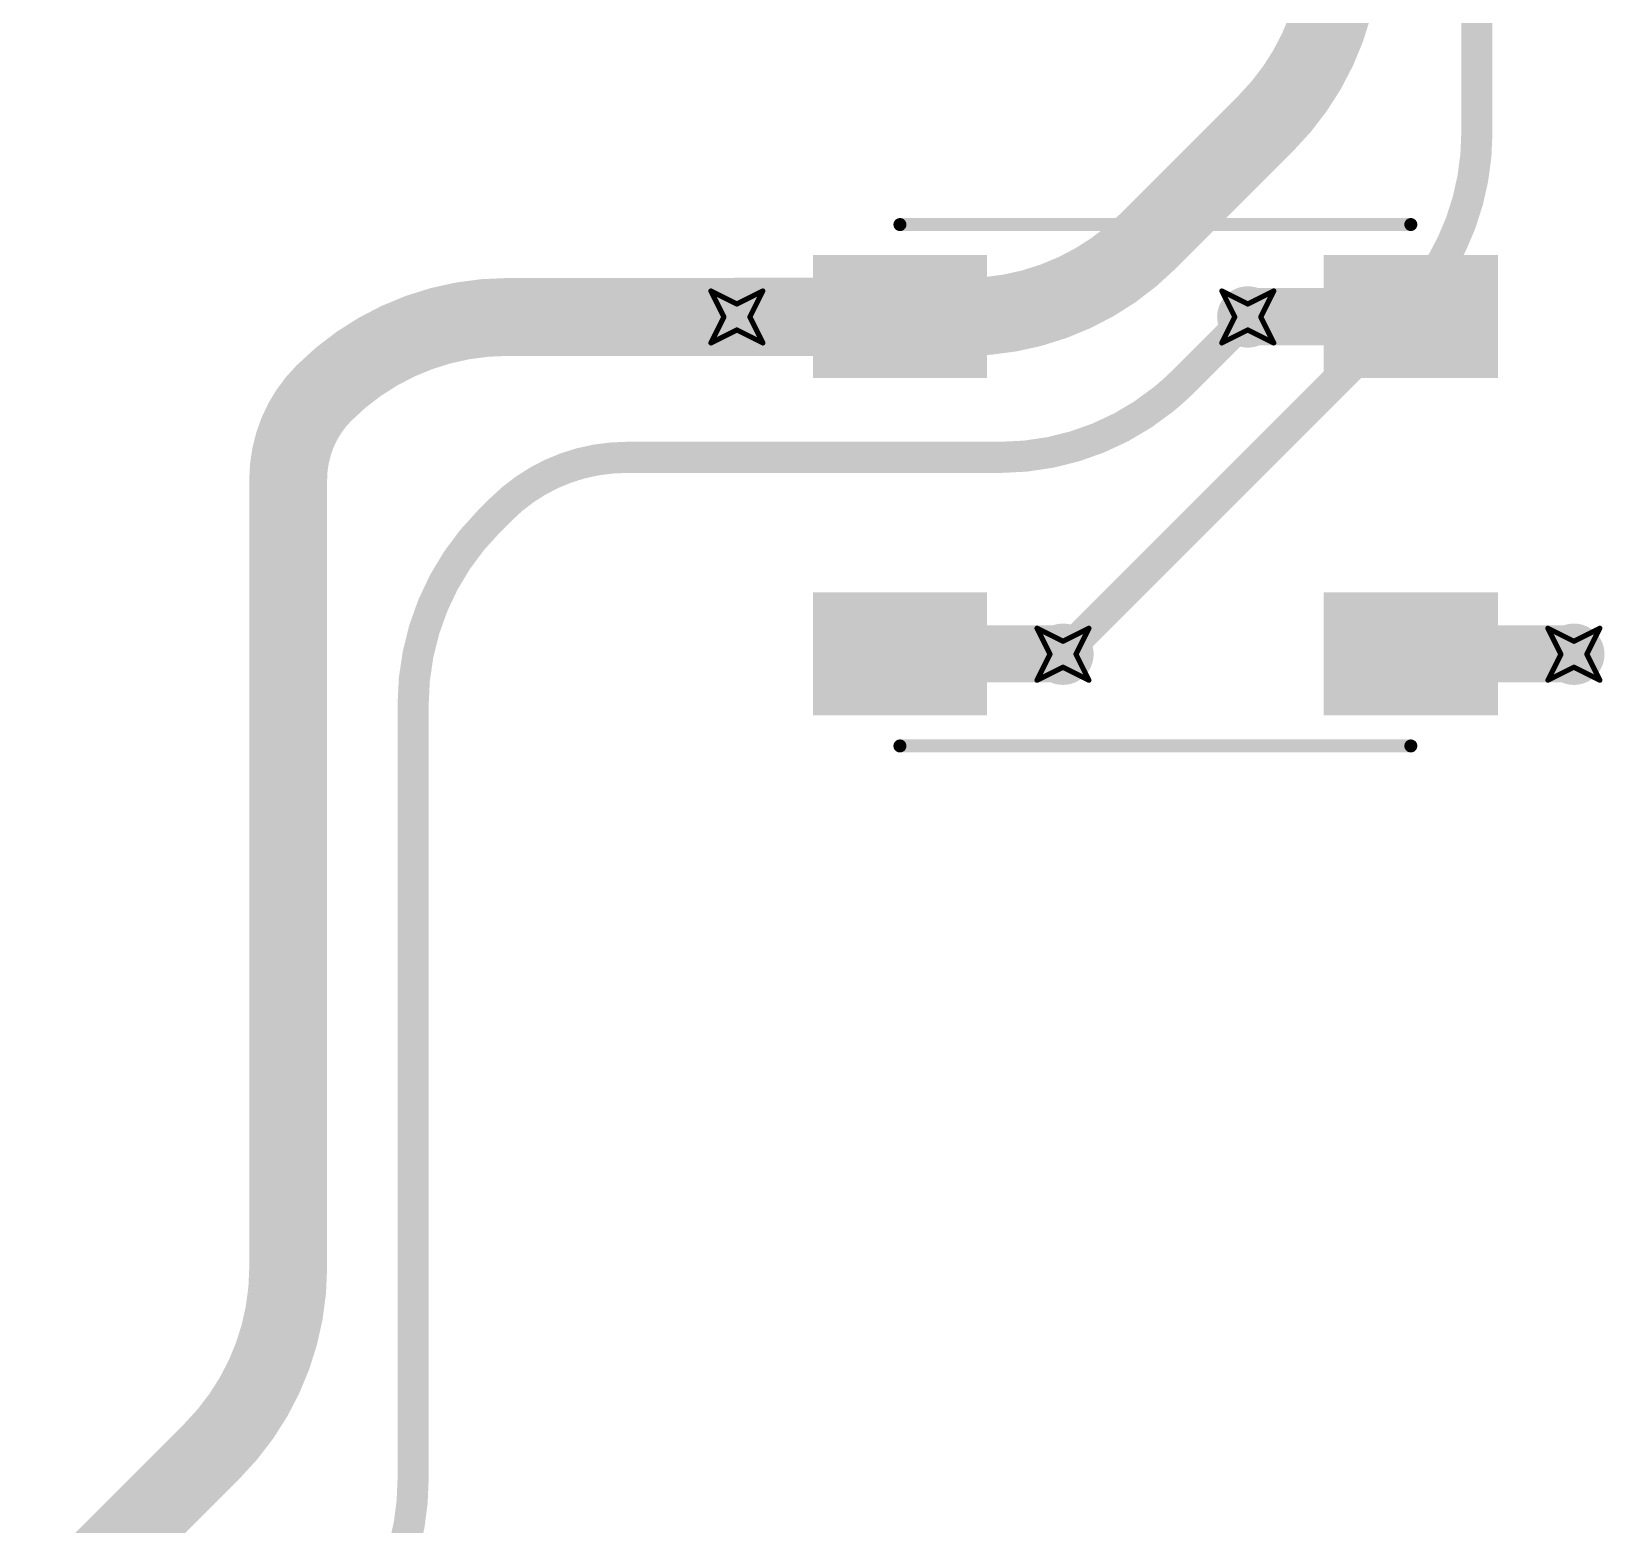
# Model space of a CAD drawing. Header units: inches. Extents: x -11 to 1110, y -7 to 455.
# Drawn here: x 321.69 to 337.09, y 271.09 to 285.7 of the extents above; entities that cross this region are included whole.
import ezdxf

# ---------------------------------------------------------------- set-up
doc = ezdxf.new("R2010")
doc.units = ezdxf.units.IN
for name, color, linetype in [('Bottom Layer', 5, 'Continuous'), ('Drill Drawing', 1, 'Continuous'), ('Top Layer', 1, 'Continuous'), ('Top Overlay', 2, 'Continuous'), ('Top Paste', 8, 'Continuous'), ('Top Solder', 216, 'Continuous'), ('Via Holes', 16, 'Continuous')]:
    doc.layers.add(name, color=color, linetype=linetype)

# ---------------------------------------------------------------- blocks, each defined once
blk = doc.blocks.new('WS2812B_B_W_136')
at = {"layer": 'Top Layer'}
for points in [[(-3.24999985, 2.15000078), (-1.75000031, 2.15000078), (-1.75000031, 1.15000278), (-3.24999985, 1.15000278)], [(3.24999985, 1.15000278), (1.75000031, 1.15000278), (1.75000031, 2.15000078), (3.24999985, 2.15000078)], [(-3.24999985, -1.15000024), (-1.75000031, -1.15000024), (-1.75000031, -2.14999824), (-3.24999985, -2.14999824)], [(1.75000031, -1.15000024), (3.24999985, -1.15000024), (3.24999985, -2.14999824), (1.75000031, -2.14999824)]]:
    blk.add_hatch(color=1, dxfattribs=at).paths.add_polyline_path(points)
at = {"layer": 'Top Paste'}
for points in [[(-3.24999985, 2.15000078), (-1.75000031, 2.15000078), (-1.75000031, 1.15000278), (-3.24999985, 1.15000278)], [(3.24999985, 1.15000278), (1.75000031, 1.15000278), (1.75000031, 2.15000078), (3.24999985, 2.15000078)], [(-3.24999985, -1.15000024), (-1.75000031, -1.15000024), (-1.75000031, -2.14999824), (-3.24999985, -2.14999824)], [(1.75000031, -1.15000024), (3.24999985, -1.15000024), (3.24999985, -2.14999824), (1.75000031, -2.14999824)]]:
    blk.add_hatch(color=8, dxfattribs=at).paths.add_polyline_path(points)
at = {"layer": 'Top Solder'}
for points in [[(-3.35159985, 2.25160078), (-1.64840031, 2.25160078), (-1.64840031, 1.04840278), (-3.35159985, 1.04840278)], [(3.35159985, 1.04840278), (1.64840031, 1.04840278), (1.64840031, 2.25160078), (3.35159985, 2.25160078)], [(-3.35159985, -1.04840024), (-1.64840031, -1.04840024), (-1.64840031, -2.25159824), (-3.35159985, -2.25159824)], [(1.64840031, -1.04840024), (3.35159985, -1.04840024), (3.35159985, -2.25159824), (1.64840031, -2.25159824)]]:
    blk.add_hatch(color=216, dxfattribs=at).paths.add_polyline_path(points)
at = {"layer": 'Top Overlay'}
for points in [[(-2.50000008, 2.55080008, 0.127, 0.127, 0), (2.50000008, 2.55080008, 0.127, 0.127, 0)], [(-3.556, 1.8034, 0.254, 0.254, 0), (-3.429, 1.6764, 0.254, 0.254, 0)], [(-3.556, 1.5494, 0.254, 0.254, 0), (-3.556, 1.8034, 0.254, 0.254, 0)], [(-3.556, 1.5494, 0.254, 0.254, 0), (-3.429, 1.6764, 0.254, 0.254, 0)], [(-2.50000008, -2.55079754, 0.127, 0.127, 0), (2.50000008, -2.55079754, 0.127, 0.127, 0)]]:
    blk.add_lwpolyline(points, format="xyseb", dxfattribs=at)
for points in [[(-2.53175008, 2.55080008, 0.0635, 0.0635, 1), (-2.46825008, 2.55080008, 0.0635, 0.0635, 1)], [(2.46825008, 2.55080008, 0.0635, 0.0635, 1), (2.53175008, 2.55080008, 0.0635, 0.0635, 1)], [(-3.619499999999999, 1.8034, 0.127, 0.127, 1), (-3.4925, 1.8034, 0.127, 0.127, 1)], [(-3.619499999999999, 1.8034, 0.127, 0.127, 1), (-3.4925, 1.8034, 0.127, 0.127, 1)], [(-3.4925, 1.6764, 0.127, 0.127, 1), (-3.3655, 1.6764, 0.127, 0.127, 1)], [(-3.4925, 1.6764, 0.127, 0.127, 1), (-3.3655, 1.6764, 0.127, 0.127, 1)], [(-3.619499999999999, 1.5494, 0.127, 0.127, 1), (-3.4925, 1.5494, 0.127, 0.127, 1)], [(-3.619499999999999, 1.5494, 0.127, 0.127, 1), (-3.4925, 1.5494, 0.127, 0.127, 1)], [(-2.53175008, -2.55079754, 0.0635, 0.0635, 1), (-2.46825008, -2.55079754, 0.0635, 0.0635, 1)], [(2.46825008, -2.55079754, 0.0635, 0.0635, 1), (2.53175008, -2.55079754, 0.0635, 0.0635, 1)]]:
    blk.add_lwpolyline(points, format="xyseb", close=True, dxfattribs=at)

msp = doc.modelspace()

# ---------------------------------------------------------------- hatches: boundary and pattern name
at = {"layer": 'Bottom Layer'}
h = msp.add_hatch(color=5, dxfattribs=at)
edge = h.paths.add_edge_path()
edge.add_arc((328.59656912, 282.9074098), 0.2999994, 0, 360)
h = msp.add_hatch(color=5, dxfattribs=at)
edge = h.paths.add_edge_path()
edge.add_arc((333.59656928, 282.9074098), 0.2999994, 0, 360)
h = msp.add_hatch(color=5, dxfattribs=at)
edge = h.paths.add_edge_path()
edge.add_arc((331.7878302, 279.60740878), 0.2999994, 0, 360)
h = msp.add_hatch(color=5, dxfattribs=at)
edge = h.paths.add_edge_path()
edge.add_arc((336.78783036, 279.60740878), 0.2999994, 0, 360)
at = {"layer": 'Top Layer'}
h = msp.add_hatch(color=1, dxfattribs=at)
edge = h.paths.add_edge_path()
edge.add_arc((328.59656912, 282.9074098), 0.2999994, 0, 360)
h = msp.add_hatch(color=1, dxfattribs=at)
edge = h.paths.add_edge_path()
edge.add_arc((333.59656928, 282.9074098), 0.2999994, 0, 360)
h = msp.add_hatch(color=1, dxfattribs=at)
edge = h.paths.add_edge_path()
edge.add_arc((331.7878302, 279.60740878), 0.2999994, 0, 360)
h = msp.add_hatch(color=1, dxfattribs=at)
edge = h.paths.add_edge_path()
edge.add_arc((336.78783036, 279.60740878), 0.2999994, 0, 360)
at = {"layer": 'Via Holes'}
h = msp.add_hatch(color=7, dxfattribs=at)
edge = h.paths.add_edge_path()
edge.add_arc((328.59656912, 282.9074098), 0.1499997, 0, 360)
h = msp.add_hatch(color=7, dxfattribs=at)
edge = h.paths.add_edge_path()
edge.add_arc((333.59656928, 282.9074098), 0.1499997, 0, 360)
h = msp.add_hatch(color=7, dxfattribs=at)
edge = h.paths.add_edge_path()
edge.add_arc((331.7878302, 279.60740878), 0.1499997, 0, 360)
h = msp.add_hatch(color=7, dxfattribs=at)
edge = h.paths.add_edge_path()
edge.add_arc((336.78783036, 279.60740878), 0.1499997, 0, 360)

# ---------------------------------------------------------------- linework, layer by layer
at = {"layer": 'Bottom Layer'}
for points in [[(335.8388, 284.71048214, 0.3048, 0.3048, 0), (335.8388, 292.8874, 0.3048, 0.3048, 0)], [(334.518, 286.59890356, 0.7619999999999999, 0.7619999999999999, -0.198912367379658), (333.77405178, 284.80285178, 0.7619999999999999, 0.7619999999999999, 0)], [(332.62255802, 283.65135802, 0.7619999999999999, 0.7619999999999999, 0), (333.77405178, 284.80285178, 0.7619999999999999, 0.7619999999999999, 0)], [(335.8388, 284.71048214, 0.3048, 0.3048, -0.1340971605113977), (335.48619974, 283.41940522, 0.3048, 0.3048, 0)], [(332.62255802, 283.65135802, 0.7619999999999999, 0.7619999999999999, -0.198912367379658), (330.82650624, 282.9074098, 0.7619999999999999, 0.7619999999999999, 0)], [(335.48619974, 283.41940522, 0.3048, 0.3048, -0.06313126966551433), (335.0948517799999, 282.91443036, 0.3048, 0.3048, 0)], [(324.55606158, 282.16346158, 0.7619999999999999, 0.7619999999999999, -0.198912367379658), (326.35211082, 282.9074098, 0.7619999999999999, 0.7619999999999999, 0)], [(326.35211082, 282.9074098, 0.7619999999999999, 0.7619999999999999, 0), (326.35211336, 282.9074098, 0.7619999999999999, 0.7619999999999999, 0)], [(326.35211336, 282.9074098, 0.7619999999999999, 0.7619999999999999, 0), (328.59656912, 282.9074098, 0.7619999999999999, 0.7619999999999999, 0)], [(328.59656912, 282.9074098, 0.7619999999999999, 0.7619999999999999, 0), (330.82650624, 282.9074098, 0.7619999999999999, 0.7619999999999999, 0)], [(331.7878302, 279.60740878, 0.3048, 0.3048, 0), (335.0948517799999, 282.91443036, 0.3048, 0.3048, 0)], [(332.9667077, 282.27754822, 0.3048, 0.3048, 0), (333.59656928, 282.9074098, 0.3048, 0.3048, 0)], [(324.2055999999999, 281.31737234, 0.7619999999999999, 0.7619999999999999, -0.198912367379658), (324.55606158, 282.16346158, 0.7619999999999999, 0.7619999999999999, 0)], [(332.9667077, 282.27754822, 0.3048, 0.3048, -0.02628772948736968), (332.76832608, 282.09899892, 0.3048, 0.3048, 0)], [(332.76832608, 282.09899892, 0.3048, 0.3048, -0.1717266868593431), (331.17065592, 281.5336, 0.3048, 0.3048, 0)], [(324.2055999999999, 273.60850282, 0.7619999999999999, 0.7619999999999999, 0), (324.2055999999999, 281.31737234, 0.7619999999999999, 0.7619999999999999, 0)], [(326.2884, 281.0256, 0.3048, 0.3048, -0.198912367379658), (327.51482122, 281.5336, 0.3048, 0.3048, 0)], [(327.51482122, 281.5336, 0.3048, 0.3048, 0), (331.17065592, 281.5336, 0.3048, 0.3048, 0)], [(326.1717479599999, 280.90894796, 0.3048, 0.3048, 0), (326.2884, 281.0256, 0.3048, 0.3048, 0)], [(325.42779974, 279.11289618, 0.3048, 0.3048, -0.198912367379658), (326.1717479599999, 280.90894796, 0.3048, 0.3048, 0)], [(325.42779974, 271.53088188, 0.3048, 0.3048, 0), (325.42779974, 279.11289618, 0.3048, 0.3048, 0)], [(324.2055999999999, 273.60850282, 0.7619999999999999, 0.7619999999999999, -0.198912367379658), (323.46165178, 271.81245104, 0.7619999999999999, 0.7619999999999999, 0)], [(322.07394056, 270.42473982, 0.7619999999999999, 0.7619999999999999, 0), (323.46165178, 271.81245104, 0.7619999999999999, 0.7619999999999999, 0)], [(325.42779974, 271.53088188, 0.3048, 0.3048, -0.198912367379658), (324.68385152, 269.7348301, 0.3048, 0.3048, 0)]]:
    msp.add_lwpolyline(points, format="xyseb", dxfattribs=at)
for points in [[(333.5835517799999, 284.80285178, 0.3809999999999999, 0.3809999999999999, 1), (333.96455178, 284.80285178, 0.3809999999999999, 0.3809999999999999, 1)], [(333.5835517799999, 284.80285178, 0.3809999999999999, 0.3809999999999999, 1), (333.96455178, 284.80285178, 0.3809999999999999, 0.3809999999999999, 1)], [(335.7626, 284.71048214, 0.1524, 0.1524, 1), (335.915, 284.71048214, 0.1524, 0.1524, 1)], [(335.7626, 284.71048214, 0.1524, 0.1524, 1), (335.915, 284.71048214, 0.1524, 0.1524, 1)], [(332.4320580199999, 283.65135802, 0.3809999999999999, 0.3809999999999999, 1), (332.81305802, 283.65135802, 0.3809999999999999, 0.3809999999999999, 1)], [(332.4320580199999, 283.65135802, 0.3809999999999999, 0.3809999999999999, 1), (332.81305802, 283.65135802, 0.3809999999999999, 0.3809999999999999, 1)], [(335.40999974, 283.41940522, 0.1524, 0.1524, 1), (335.56239974, 283.41940522, 0.1524, 0.1524, 1)], [(335.40999974, 283.41940522, 0.1524, 0.1524, 1), (335.56239974, 283.41940522, 0.1524, 0.1524, 1)], [(326.16161082, 282.9074098, 0.3809999999999999, 0.3809999999999999, 1), (326.5426108199999, 282.9074098, 0.3809999999999999, 0.3809999999999999, 1)], [(326.16161082, 282.9074098, 0.3809999999999999, 0.3809999999999999, 1), (326.5426108199999, 282.9074098, 0.3809999999999999, 0.3809999999999999, 1)], [(326.16161336, 282.9074098, 0.3809999999999999, 0.3809999999999999, 1), (326.54261336, 282.9074098, 0.3809999999999999, 0.3809999999999999, 1)], [(326.16161336, 282.9074098, 0.3809999999999999, 0.3809999999999999, 1), (326.54261336, 282.9074098, 0.3809999999999999, 0.3809999999999999, 1)], [(328.40606912, 282.9074098, 0.3809999999999999, 0.3809999999999999, 1), (328.78706912, 282.9074098, 0.3809999999999999, 0.3809999999999999, 1)], [(328.40606912, 282.9074098, 0.3809999999999999, 0.3809999999999999, 1), (328.78706912, 282.9074098, 0.3809999999999999, 0.3809999999999999, 1)], [(330.63600624, 282.9074098, 0.3809999999999999, 0.3809999999999999, 1), (331.01700624, 282.9074098, 0.3809999999999999, 0.3809999999999999, 1)], [(330.63600624, 282.9074098, 0.3809999999999999, 0.3809999999999999, 1), (331.01700624, 282.9074098, 0.3809999999999999, 0.3809999999999999, 1)], [(333.52036928, 282.9074098, 0.1524, 0.1524, 1), (333.67276928, 282.9074098, 0.1524, 0.1524, 1)], [(335.01865178, 282.91443036, 0.1524, 0.1524, 1), (335.17105178, 282.91443036, 0.1524, 0.1524, 1)], [(335.01865178, 282.91443036, 0.1524, 0.1524, 1), (335.17105178, 282.91443036, 0.1524, 0.1524, 1)], [(324.36556158, 282.16346158, 0.3809999999999999, 0.3809999999999999, 1), (324.7465615799999, 282.16346158, 0.3809999999999999, 0.3809999999999999, 1)], [(324.36556158, 282.16346158, 0.3809999999999999, 0.3809999999999999, 1), (324.7465615799999, 282.16346158, 0.3809999999999999, 0.3809999999999999, 1)], [(332.8905077, 282.27754822, 0.1524, 0.1524, 1), (333.0429077, 282.27754822, 0.1524, 0.1524, 1)], [(332.8905077, 282.27754822, 0.1524, 0.1524, 1), (333.0429077, 282.27754822, 0.1524, 0.1524, 1)], [(332.69212608, 282.09899892, 0.1524, 0.1524, 1), (332.84452608, 282.09899892, 0.1524, 0.1524, 1)], [(332.69212608, 282.09899892, 0.1524, 0.1524, 1), (332.84452608, 282.09899892, 0.1524, 0.1524, 1)], [(324.0151, 281.31737234, 0.3809999999999999, 0.3809999999999999, 1), (324.3961, 281.31737234, 0.3809999999999999, 0.3809999999999999, 1)], [(324.0151, 281.31737234, 0.3809999999999999, 0.3809999999999999, 1), (324.3961, 281.31737234, 0.3809999999999999, 0.3809999999999999, 1)], [(327.43862122, 281.5336, 0.1524, 0.1524, 1), (327.59102122, 281.5336, 0.1524, 0.1524, 1)], [(327.43862122, 281.5336, 0.1524, 0.1524, 1), (327.59102122, 281.5336, 0.1524, 0.1524, 1)], [(331.09445592, 281.5336, 0.1524, 0.1524, 1), (331.24685592, 281.5336, 0.1524, 0.1524, 1)], [(331.09445592, 281.5336, 0.1524, 0.1524, 1), (331.24685592, 281.5336, 0.1524, 0.1524, 1)], [(326.2122, 281.0256, 0.1524, 0.1524, 1), (326.3646, 281.0256, 0.1524, 0.1524, 1)], [(326.2122, 281.0256, 0.1524, 0.1524, 1), (326.3646, 281.0256, 0.1524, 0.1524, 1)], [(326.09554796, 280.90894796, 0.1524, 0.1524, 1), (326.24794796, 280.90894796, 0.1524, 0.1524, 1)], [(326.09554796, 280.90894796, 0.1524, 0.1524, 1), (326.24794796, 280.90894796, 0.1524, 0.1524, 1)], [(331.7116302, 279.60740878, 0.1524, 0.1524, 1), (331.8640301999999, 279.60740878, 0.1524, 0.1524, 1)], [(325.35159974, 279.11289618, 0.1524, 0.1524, 1), (325.50399974, 279.11289618, 0.1524, 0.1524, 1)], [(325.35159974, 279.11289618, 0.1524, 0.1524, 1), (325.50399974, 279.11289618, 0.1524, 0.1524, 1)], [(324.0151, 273.60850282, 0.3809999999999999, 0.3809999999999999, 1), (324.3961, 273.60850282, 0.3809999999999999, 0.3809999999999999, 1)], [(324.0151, 273.60850282, 0.3809999999999999, 0.3809999999999999, 1), (324.3961, 273.60850282, 0.3809999999999999, 0.3809999999999999, 1)], [(323.27115178, 271.81245104, 0.3809999999999999, 0.3809999999999999, 1), (323.6521517799999, 271.81245104, 0.3809999999999999, 0.3809999999999999, 1)], [(323.27115178, 271.81245104, 0.3809999999999999, 0.3809999999999999, 1), (323.6521517799999, 271.81245104, 0.3809999999999999, 0.3809999999999999, 1)], [(325.35159974, 271.53088188, 0.1524, 0.1524, 1), (325.50399974, 271.53088188, 0.1524, 0.1524, 1)], [(325.35159974, 271.53088188, 0.1524, 0.1524, 1), (325.50399974, 271.53088188, 0.1524, 0.1524, 1)]]:
    msp.add_lwpolyline(points, format="xyseb", close=True, dxfattribs=at)
at = {"layer": 'Drill Drawing'}
for points in [[(328.34256912, 283.1614098, 0.0508, 0.0508, 0), (328.59656912, 283.0344098, 0.0508, 0.0508, 0)], [(328.34256912, 283.1614098, 0.0508, 0.0508, 0), (328.46956912, 282.9074098, 0.0508, 0.0508, 0)], [(328.59656912, 283.0344098, 0.0508, 0.0508, 0), (328.85056912, 283.1614098, 0.0508, 0.0508, 0)], [(328.72356912, 282.9074098, 0.0508, 0.0508, 0), (328.85056912, 283.1614098, 0.0508, 0.0508, 0)], [(333.34256928, 283.1614098, 0.0508, 0.0508, 0), (333.59656928, 283.0344098, 0.0508, 0.0508, 0)], [(333.34256928, 283.1614098, 0.0508, 0.0508, 0), (333.46956928, 282.9074098, 0.0508, 0.0508, 0)], [(333.59656928, 283.0344098, 0.0508, 0.0508, 0), (333.85056928, 283.1614098, 0.0508, 0.0508, 0)], [(333.72356928, 282.9074098, 0.0508, 0.0508, 0), (333.85056928, 283.1614098, 0.0508, 0.0508, 0)], [(328.34256912, 282.6534098, 0.0508, 0.0508, 0), (328.46956912, 282.9074098, 0.0508, 0.0508, 0)], [(328.34256912, 282.6534098, 0.0508, 0.0508, 0), (328.59656912, 282.7804098, 0.0508, 0.0508, 0)], [(328.59656912, 282.7804098, 0.0508, 0.0508, 0), (328.85056912, 282.6534098, 0.0508, 0.0508, 0)], [(328.72356912, 282.9074098, 0.0508, 0.0508, 0), (328.85056912, 282.6534098, 0.0508, 0.0508, 0)], [(333.34256928, 282.6534098, 0.0508, 0.0508, 0), (333.46956928, 282.9074098, 0.0508, 0.0508, 0)], [(333.34256928, 282.6534098, 0.0508, 0.0508, 0), (333.59656928, 282.7804098, 0.0508, 0.0508, 0)], [(333.59656928, 282.7804098, 0.0508, 0.0508, 0), (333.85056928, 282.6534098, 0.0508, 0.0508, 0)], [(333.72356928, 282.9074098, 0.0508, 0.0508, 0), (333.85056928, 282.6534098, 0.0508, 0.0508, 0)], [(331.5338302, 279.86140878, 0.0508, 0.0508, 0), (331.7878302, 279.73440878, 0.0508, 0.0508, 0)], [(331.5338302, 279.86140878, 0.0508, 0.0508, 0), (331.6608302, 279.60740878, 0.0508, 0.0508, 0)], [(331.7878302, 279.73440878, 0.0508, 0.0508, 0), (332.0418302, 279.86140878, 0.0508, 0.0508, 0)], [(331.9148302, 279.60740878, 0.0508, 0.0508, 0), (332.0418302, 279.86140878, 0.0508, 0.0508, 0)], [(336.53383036, 279.86140878, 0.0508, 0.0508, 0), (336.78783036, 279.73440878, 0.0508, 0.0508, 0)], [(336.53383036, 279.86140878, 0.0508, 0.0508, 0), (336.66083036, 279.60740878, 0.0508, 0.0508, 0)], [(336.78783036, 279.73440878, 0.0508, 0.0508, 0), (337.0418303599999, 279.86140878, 0.0508, 0.0508, 0)], [(336.91483036, 279.60740878, 0.0508, 0.0508, 0), (337.0418303599999, 279.86140878, 0.0508, 0.0508, 0)], [(331.5338302, 279.35340878, 0.0508, 0.0508, 0), (331.6608302, 279.60740878, 0.0508, 0.0508, 0)], [(331.9148302, 279.60740878, 0.0508, 0.0508, 0), (332.0418302, 279.35340878, 0.0508, 0.0508, 0)], [(336.53383036, 279.35340878, 0.0508, 0.0508, 0), (336.66083036, 279.60740878, 0.0508, 0.0508, 0)], [(336.91483036, 279.60740878, 0.0508, 0.0508, 0), (337.0418303599999, 279.35340878, 0.0508, 0.0508, 0)], [(331.5338302, 279.35340878, 0.0508, 0.0508, 0), (331.7878302, 279.48040878, 0.0508, 0.0508, 0)], [(331.7878302, 279.48040878, 0.0508, 0.0508, 0), (332.0418302, 279.35340878, 0.0508, 0.0508, 0)], [(336.53383036, 279.35340878, 0.0508, 0.0508, 0), (336.78783036, 279.48040878, 0.0508, 0.0508, 0)], [(336.78783036, 279.48040878, 0.0508, 0.0508, 0), (337.0418303599999, 279.35340878, 0.0508, 0.0508, 0)]]:
    msp.add_lwpolyline(points, format="xyseb", dxfattribs=at)
for points in [[(328.32986912, 283.1614098, 0.0254, 0.0254, 1), (328.35526912, 283.1614098, 0.0254, 0.0254, 1)], [(328.32986912, 283.1614098, 0.0254, 0.0254, 1), (328.35526912, 283.1614098, 0.0254, 0.0254, 1)], [(328.83786912, 283.1614098, 0.0254, 0.0254, 1), (328.86326912, 283.1614098, 0.0254, 0.0254, 1)], [(328.83786912, 283.1614098, 0.0254, 0.0254, 1), (328.86326912, 283.1614098, 0.0254, 0.0254, 1)], [(333.32986928, 283.1614098, 0.0254, 0.0254, 1), (333.35526928, 283.1614098, 0.0254, 0.0254, 1)], [(333.32986928, 283.1614098, 0.0254, 0.0254, 1), (333.35526928, 283.1614098, 0.0254, 0.0254, 1)], [(333.8378692799999, 283.1614098, 0.0254, 0.0254, 1), (333.86326928, 283.1614098, 0.0254, 0.0254, 1)], [(333.8378692799999, 283.1614098, 0.0254, 0.0254, 1), (333.86326928, 283.1614098, 0.0254, 0.0254, 1)], [(328.58386912, 283.0344098, 0.0254, 0.0254, 1), (328.60926912, 283.0344098, 0.0254, 0.0254, 1)], [(328.58386912, 283.0344098, 0.0254, 0.0254, 1), (328.60926912, 283.0344098, 0.0254, 0.0254, 1)], [(333.58386928, 283.0344098, 0.0254, 0.0254, 1), (333.60926928, 283.0344098, 0.0254, 0.0254, 1)], [(333.58386928, 283.0344098, 0.0254, 0.0254, 1), (333.60926928, 283.0344098, 0.0254, 0.0254, 1)], [(328.45686912, 282.9074098, 0.0254, 0.0254, 1), (328.48226912, 282.9074098, 0.0254, 0.0254, 1)], [(328.45686912, 282.9074098, 0.0254, 0.0254, 1), (328.48226912, 282.9074098, 0.0254, 0.0254, 1)], [(328.58386912, 282.7804098, 0.0254, 0.0254, 1), (328.60926912, 282.7804098, 0.0254, 0.0254, 1)], [(328.58386912, 282.7804098, 0.0254, 0.0254, 1), (328.60926912, 282.7804098, 0.0254, 0.0254, 1)], [(328.71086912, 282.9074098, 0.0254, 0.0254, 1), (328.73626912, 282.9074098, 0.0254, 0.0254, 1)], [(328.71086912, 282.9074098, 0.0254, 0.0254, 1), (328.73626912, 282.9074098, 0.0254, 0.0254, 1)], [(333.45686928, 282.9074098, 0.0254, 0.0254, 1), (333.48226928, 282.9074098, 0.0254, 0.0254, 1)], [(333.45686928, 282.9074098, 0.0254, 0.0254, 1), (333.48226928, 282.9074098, 0.0254, 0.0254, 1)], [(333.58386928, 282.7804098, 0.0254, 0.0254, 1), (333.60926928, 282.7804098, 0.0254, 0.0254, 1)], [(333.58386928, 282.7804098, 0.0254, 0.0254, 1), (333.60926928, 282.7804098, 0.0254, 0.0254, 1)], [(333.71086928, 282.9074098, 0.0254, 0.0254, 1), (333.73626928, 282.9074098, 0.0254, 0.0254, 1)], [(333.71086928, 282.9074098, 0.0254, 0.0254, 1), (333.73626928, 282.9074098, 0.0254, 0.0254, 1)], [(328.32986912, 282.6534098, 0.0254, 0.0254, 1), (328.35526912, 282.6534098, 0.0254, 0.0254, 1)], [(328.32986912, 282.6534098, 0.0254, 0.0254, 1), (328.35526912, 282.6534098, 0.0254, 0.0254, 1)], [(328.83786912, 282.6534098, 0.0254, 0.0254, 1), (328.86326912, 282.6534098, 0.0254, 0.0254, 1)], [(328.83786912, 282.6534098, 0.0254, 0.0254, 1), (328.86326912, 282.6534098, 0.0254, 0.0254, 1)], [(333.32986928, 282.6534098, 0.0254, 0.0254, 1), (333.35526928, 282.6534098, 0.0254, 0.0254, 1)], [(333.32986928, 282.6534098, 0.0254, 0.0254, 1), (333.35526928, 282.6534098, 0.0254, 0.0254, 1)], [(333.8378692799999, 282.6534098, 0.0254, 0.0254, 1), (333.86326928, 282.6534098, 0.0254, 0.0254, 1)], [(333.8378692799999, 282.6534098, 0.0254, 0.0254, 1), (333.86326928, 282.6534098, 0.0254, 0.0254, 1)], [(331.5211302, 279.86140878, 0.0254, 0.0254, 1), (331.5465302, 279.86140878, 0.0254, 0.0254, 1)], [(331.5211302, 279.86140878, 0.0254, 0.0254, 1), (331.5465302, 279.86140878, 0.0254, 0.0254, 1)], [(332.0291302, 279.86140878, 0.0254, 0.0254, 1), (332.0545302, 279.86140878, 0.0254, 0.0254, 1)], [(332.0291302, 279.86140878, 0.0254, 0.0254, 1), (332.0545302, 279.86140878, 0.0254, 0.0254, 1)], [(336.52113036, 279.86140878, 0.0254, 0.0254, 1), (336.54653036, 279.86140878, 0.0254, 0.0254, 1)], [(336.52113036, 279.86140878, 0.0254, 0.0254, 1), (336.54653036, 279.86140878, 0.0254, 0.0254, 1)], [(337.02913036, 279.86140878, 0.0254, 0.0254, 1), (337.05453036, 279.86140878, 0.0254, 0.0254, 1)], [(337.02913036, 279.86140878, 0.0254, 0.0254, 1), (337.05453036, 279.86140878, 0.0254, 0.0254, 1)], [(331.7751302, 279.73440878, 0.0254, 0.0254, 1), (331.8005302, 279.73440878, 0.0254, 0.0254, 1)], [(331.7751302, 279.73440878, 0.0254, 0.0254, 1), (331.8005302, 279.73440878, 0.0254, 0.0254, 1)], [(336.7751303599999, 279.73440878, 0.0254, 0.0254, 1), (336.80053036, 279.73440878, 0.0254, 0.0254, 1)], [(336.7751303599999, 279.73440878, 0.0254, 0.0254, 1), (336.80053036, 279.73440878, 0.0254, 0.0254, 1)], [(331.6481302, 279.60740878, 0.0254, 0.0254, 1), (331.6735302, 279.60740878, 0.0254, 0.0254, 1)], [(331.6481302, 279.60740878, 0.0254, 0.0254, 1), (331.6735302, 279.60740878, 0.0254, 0.0254, 1)], [(331.9021302, 279.60740878, 0.0254, 0.0254, 1), (331.9275302, 279.60740878, 0.0254, 0.0254, 1)], [(331.9021302, 279.60740878, 0.0254, 0.0254, 1), (331.9275302, 279.60740878, 0.0254, 0.0254, 1)], [(336.64813036, 279.60740878, 0.0254, 0.0254, 1), (336.67353036, 279.60740878, 0.0254, 0.0254, 1)], [(336.64813036, 279.60740878, 0.0254, 0.0254, 1), (336.67353036, 279.60740878, 0.0254, 0.0254, 1)], [(336.90213036, 279.60740878, 0.0254, 0.0254, 1), (336.92753036, 279.60740878, 0.0254, 0.0254, 1)], [(336.90213036, 279.60740878, 0.0254, 0.0254, 1), (336.92753036, 279.60740878, 0.0254, 0.0254, 1)], [(331.7751302, 279.48040878, 0.0254, 0.0254, 1), (331.8005302, 279.48040878, 0.0254, 0.0254, 1)], [(331.7751302, 279.48040878, 0.0254, 0.0254, 1), (331.8005302, 279.48040878, 0.0254, 0.0254, 1)], [(336.7751303599999, 279.48040878, 0.0254, 0.0254, 1), (336.80053036, 279.48040878, 0.0254, 0.0254, 1)], [(336.7751303599999, 279.48040878, 0.0254, 0.0254, 1), (336.80053036, 279.48040878, 0.0254, 0.0254, 1)], [(331.5211302, 279.35340878, 0.0254, 0.0254, 1), (331.5465302, 279.35340878, 0.0254, 0.0254, 1)], [(331.5211302, 279.35340878, 0.0254, 0.0254, 1), (331.5465302, 279.35340878, 0.0254, 0.0254, 1)], [(332.0291302, 279.35340878, 0.0254, 0.0254, 1), (332.0545302, 279.35340878, 0.0254, 0.0254, 1)], [(332.0291302, 279.35340878, 0.0254, 0.0254, 1), (332.0545302, 279.35340878, 0.0254, 0.0254, 1)], [(336.52113036, 279.35340878, 0.0254, 0.0254, 1), (336.54653036, 279.35340878, 0.0254, 0.0254, 1)], [(336.52113036, 279.35340878, 0.0254, 0.0254, 1), (336.54653036, 279.35340878, 0.0254, 0.0254, 1)], [(337.02913036, 279.35340878, 0.0254, 0.0254, 1), (337.05453036, 279.35340878, 0.0254, 0.0254, 1)], [(337.02913036, 279.35340878, 0.0254, 0.0254, 1), (337.05453036, 279.35340878, 0.0254, 0.0254, 1)]]:
    msp.add_lwpolyline(points, format="xyseb", close=True, dxfattribs=at)
at = {"layer": 'Top Layer'}
for points in [[(328.59656912, 282.9108007, 0.7619999999999999, 0.7619999999999999, 0), (330.19219966, 282.9108007, 0.7619999999999999, 0.7619999999999999, 0)], [(333.59656928, 282.9108007, 0.5588, 0.5588, 0), (335.19219982, 282.9108007, 0.5588, 0.5588, 0)], [(330.19219966, 279.61079968, 0.5588, 0.5588, 0), (331.7878302, 279.61079968, 0.5588, 0.5588, 0)], [(335.19219982, 279.61079968, 0.5588, 0.5588, 0), (336.78783036, 279.61079968, 0.5588, 0.5588, 0)]]:
    msp.add_lwpolyline(points, format="xyseb", dxfattribs=at)
for points in [[(328.40606912, 282.9108007, 0.3809999999999999, 0.3809999999999999, 1), (328.78706912, 282.9108007, 0.3809999999999999, 0.3809999999999999, 1)], [(330.00169966, 282.9108007, 0.3809999999999999, 0.3809999999999999, 1), (330.38269966, 282.9108007, 0.3809999999999999, 0.3809999999999999, 1)], [(333.45686928, 282.9108007, 0.2794, 0.2794, 1), (333.73626928, 282.9108007, 0.2794, 0.2794, 1)], [(335.05249982, 282.9108007, 0.2794, 0.2794, 1), (335.33189982, 282.9108007, 0.2794, 0.2794, 1)], [(330.05249966, 279.61079968, 0.2794, 0.2794, 1), (330.33189966, 279.61079968, 0.2794, 0.2794, 1)], [(331.6481302, 279.61079968, 0.2794, 0.2794, 1), (331.9275302, 279.61079968, 0.2794, 0.2794, 1)], [(335.05249982, 279.61079968, 0.2794, 0.2794, 1), (335.33189982, 279.61079968, 0.2794, 0.2794, 1)], [(336.64813036, 279.61079968, 0.2794, 0.2794, 1), (336.92753036, 279.61079968, 0.2794, 0.2794, 1)]]:
    msp.add_lwpolyline(points, format="xyseb", close=True, dxfattribs=at)

# ---------------------------------------------------------------- block references
msp.add_blockref('WS2812B_B_W_136', (332.69219974, 281.26079892))

doc.saveas('drawing.dxf')
